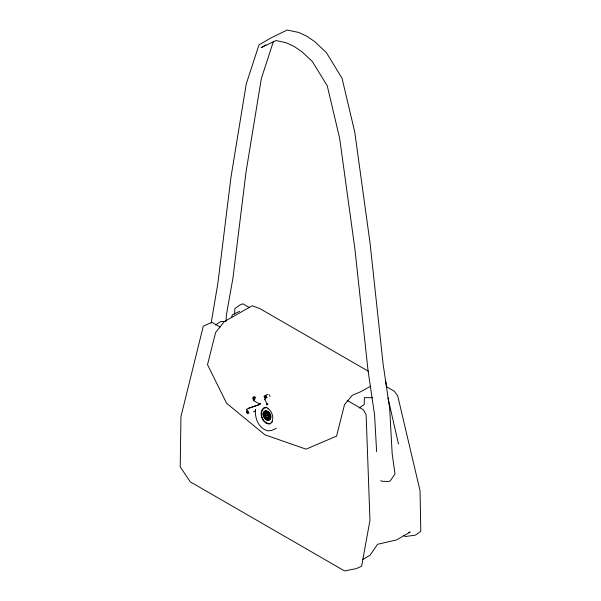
<?xml version="1.0" encoding="UTF-8"?>
<svg xmlns="http://www.w3.org/2000/svg" width="601" height="601" viewBox="0 0 601 601"><rect width="100%" height="100%" fill="white"/><g stroke="black" fill="none" stroke-linecap="round" stroke-linejoin="round"><path stroke-width="0.9" d="M263.013 415.006L263.569 412.226L265.89 411.167C269.18 411.828 271.382 416.02 269.759 419.032L267.43 420.091L265.867 419.551L263.862 415.148L264.29 413.015L266.07 412.203C268.594 412.714 270.285 415.93 269.038 418.243L267.25 419.055L264.966 417.68L265.229 416.102L267.25 419.055L268.797 419.866L264.53 411.392L266.07 412.203L268.099 415.156L268.354 413.578L267.453 411.708L267.017 413.864L265.026 412.376L263.569 412.226L265.266 414.097L263.899 413.976L263.013 415.006L265.018 415.344L264.215 416.433L264.455 418.304L266.183 419.814L267.896 420.415L269.391 420.167L270.45 419.243C272.238 415.93 269.819 411.332 266.205 410.603L264.71 410.851L263.088 413.142L263.546 416.658L264.628 418.446M234.593 314.15L234.863 308.583L240.115 304.872L242.909 303.805L249.392 307.547M211.169 322.932L217.885 283.281L230.979 177.16L246.26 83.922L258.963 44.902L271.592 37.608L287.158 30.05L298.765 32.439L306.818 36.24L314.864 41.732L326.471 52.753L342.037 78.28L354.74 131.972L370.021 242.849L383.115 364.093L389.666 408.5L392.16 453.522L394.992 474.001L390.319 480.695L388.945 481.491L382.356 481.288L380.718 480.687M226.036 321.325L226.419 314.766L232.97 277.925L246.064 171.803L261.345 78.566L273.455 41.236M264.823 399.567L264.936 398.012L264.049 396.262L264.973 397.314L265.041 395.353L265.372 396.953L266.348 395.819L265.89 397.133L267.212 397.381L265.762 398.2L264.823 399.567L267.084 403.849L268.046 404.135L266.559 404.879L267.084 403.849M265.867 419.551L266.303 417.394L268.294 418.882L269.759 419.032L268.054 417.162L269.428 417.282L270.307 416.26L268.301 415.915L269.105 414.825L268.865 412.955L267.655 414.427L267.265 412.624L265.89 411.167L266.311 413.623L264.29 413.015L263.058 413.473L265.041 414.66L263.862 415.148L263.471 416.681L269.849 414.577L269.458 416.11L268.286 416.598L270.262 417.785L269.038 418.243L267.009 417.642L267.43 420.091L266.055 418.634L265.665 416.831L264.455 418.304M231.595 317.531L232.309 314.811L239.589 311.31M271.727 422.225C274.184 417.515 272.095 411.422 267.873 408.462M253.329 400.431L254.095 399.552L252.638 398.741L253.817 398.876L252.938 397.096L253.938 398.215L254.05 396.45L254.381 397.96L255.335 397.193L254.606 399.845L253.329 400.431L259.677 404.09L260.481 403.211L259.715 404.458L247.484 408.642M272.614 421.504L270.983 423.096L268.707 423.622C262.231 422.526 258.73 412.481 264.109 408.184L265.627 407.831M276.355 428.303L271.93 430.369L268.016 430.842C258.573 428.648 254.711 418.131 255.402 409.544L255.553 411.016M215.466 325.028L220.559 321.595L225.029 321.497M359.15 407.989L364.251 404.548L364.371 397.652L372.417 397.734M362.824 559.411L370.118 555.159L377.541 544.296L396.457 539.953L410.25 532.058L408.567 532.373M265.845 44.91L261.112 47.644L276.099 40.545L286.316 42.784L294.182 46.48L302.055 51.874L312.272 61.422L327.26 85.83L339.655 138.358L354.936 249.235L368.03 370.486L374.581 414.893L376.617 451.644M370.734 386.188L360.277 391.905L352.239 395.36L344.516 404.631L336.575 436.131L306.037 449.142L264.921 434.816L226.592 403.271L207.51 364.672L215.586 332.556L224.286 321.58L252.21 305.796L259.842 308.583L368.668 371.426M253.539 411.753L255.192 411.182M248.664 408.267L260.023 404.383M266.22 394.985L267.978 394.384M266.318 407.193L263.914 407.748C259.7 410.874 260.842 417.214 263.576 420.955L266.04 423.194L266.123 422.781L268.775 424.088L270.382 423.72M266.386 407.658L268.114 408.222M386.21 386.541L394.301 391.213L397.704 395.856L420.046 490.747L420.79 531.397L415.531 535.108L405.405 536.52L403.782 535.581M220.049 327.034L211.95 322.361L203.296 326.133L180.954 416.606L180.21 466.894L190.337 481.889L344.598 570.95L356.363 568.599L361.614 566.24L369.961 520.338L366.137 414.75L363.342 409.762L347.153 400.416M269.286 394.849L270.149 396.412M387.923 397.742L398.501 444.056M385.602 381.192L386.751 387.134M247.725 412.203L247.642 413.773L247.184 411.79L246.29 412.744L246.936 411.024L246.177 409.123L247.665 410.152L248.957 413.293L247.725 412.203"/></g></svg>
